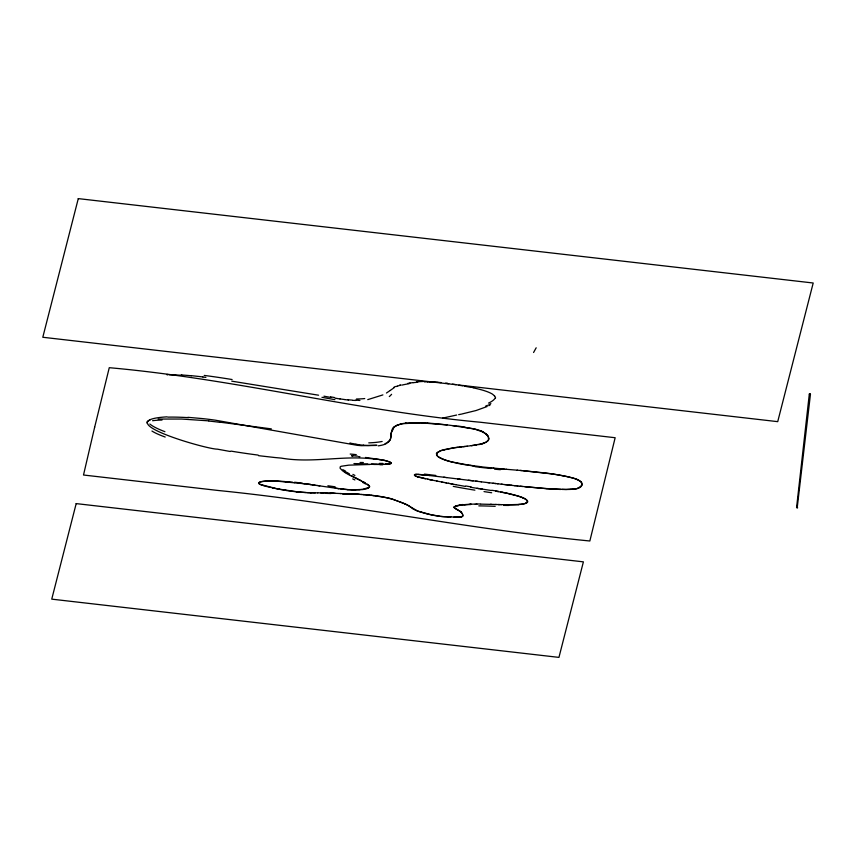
<?xml version="1.0" encoding="UTF-8"?>
<svg xmlns="http://www.w3.org/2000/svg" width="856" height="856" viewBox="0 0 856 856"><rect width="100%" height="100%" fill="white"/><g stroke="black" fill="none" stroke-linecap="round" stroke-linejoin="round"><path stroke-width="1.28" d="M391.31 432.12C391.278 436.774 390.892 442.573 385.072 443.601M391.074 435.404L390.347 439.706L387.19 442.616M391.074 434.955L391.096 433.992M487.867 435.843A157.044 22.738 5.3 0 1 488.369 436.71L488.551 439.888M454.172 507.308L454.194 507.127A32.121 4.419 8.5 0 1 454.247 507.009L460.164 505.147M809.316 394.038L796.572 507.629L797.642 507.79M810.461 394.167L797.203 507.79M391.106 433.66L392.348 429.38L395.087 426.363M582.048 484.721L580.978 481.682L576.142 479.071A26.504 4.451 6.5 0 0 572.985 478.055L567.56 476.728M582.027 484.817L581.513 485.919M430.311 479.745L417.557 476.749A11.706 1.691 9.2 0 1 415.342 475.85L415.053 475.679A14.274 2.065 9.2 0 1 414.475 474.941L415.096 474.513A8.56 1.241 9.2 0 1 416.605 474.363L426.074 475.112M488.509 440.005L486.24 442.242L481.768 443.922M533.577 352.49L536.177 347.793M392.337 429.412L392.701 428.835M488.07 440.722L488.669 439.556A151.373 21.967 5.2 0 0 488.776 438.625M581.299 486.24L576.741 488.701L566.041 489.471L544.459 488.466L516.917 485.919M147.425 421.591L147.692 421.323A53.682 8.079 9.2 0 1 149.928 420.2M581.224 486.326L581.01 486.572A73.199 12.038 7 0 1 579.887 487.439M460.582 516.864L459.116 516.992A24.813 3.467 8.6 0 0 459.843 516.949C462.829 518.383 462.893 513.429 462.861 515.077A79.234 10.978 8.4 0 1 462.957 515.451L462.796 516.147A27.478 3.809 8.5 0 1 462.721 516.221M394.755 426.63L396.713 425.314M390.347 390.379L394.359 387.522M390.208 390.486L386.452 393.022M442.563 418.135L456.665 415.032M395.921 425.785L401.945 423.613M579.951 487.449L579.865 487.503A57.416 9.427 7 0 1 579.469 487.727L578.56 488.134M368.401 487.867L369.407 487.032A43.239 6.078 9.1 0 0 369.396 486.101L369.439 486.187A46.855 6.623 9.3 0 1 369.075 487.513L362.195 489.418L352.554 489.867M490.092 405.006L488.797 405.712M396.06 386.612L397.27 386.067M382.889 394.905L367.759 399.634M487.118 406.525L476.064 410.527L461.726 414.036M525.841 503.253C532.486 497.892 510.647 494.661 507.865 493.463A32.517 4.366 7.6 0 0 502.804 492.457M441.118 450.534L437.127 452.514L436.507 454.921A56.143 8.86 8.1 0 0 437.726 456.344L440.968 458.324M440.209 450.855L436.389 453.52L437.609 456.237A44.566 7.051 8.1 0 0 441.996 458.837L442.905 459.18A30.795 4.943 7.9 0 0 447.838 460.924A27.767 4.526 7.8 0 0 452.952 462.261L457.361 463.192M455.692 506.078L454.932 506.41A36.99 5.093 8.5 0 0 454.322 506.88M367.31 488.316L366.785 488.487M441.182 450.513L453.819 447.849M483.233 443.504L471.346 445.698M399.784 385.168L400.736 384.89M444.232 449.635L451.957 448.127M401.164 423.774L419.954 422.778L447.11 424.908M460.87 414.208L458.666 414.646M458.452 505.415L461.234 505.008M407.82 383.381L409.971 383.06M476.92 444.906L466.745 446.265M452.578 448.03L461.512 446.864M389.491 463.952L387.875 464.102M457.372 447.367L458.142 447.271M459.041 447.164L459.95 447.057M460.86 446.939L467.323 446.201M462.818 446.714L465.482 446.415M376.48 445.441L361.521 445.687A26.804 4.194 10.1 0 1 357.155 445.302L215.359 420.189A62.863 11.588 8.6 0 0 202.102 418.552L187.892 417.321M413.234 382.664L417.707 382.247M376.865 445.174L368.112 445.462A35.471 6.099 13.2 0 1 364.132 445.238L363.297 445.152M405.573 423.099L406.119 423.046M463.792 504.73L465.065 504.623M359.081 489.75L355.433 489.9M519.164 504.441L508.839 504.73M158.093 419.055L181.633 419.044L208.768 420.852M469.109 504.334L470.319 504.28M469.933 504.302L471.41 504.238M570.396 489.407L570.62 489.397A28.173 4.569 6.7 0 0 575.232 488.979L576.484 488.744A37.397 6.11 6.8 0 0 578.517 488.134M570.246 489.418L567.614 489.471A46.352 7.586 6.8 0 1 562.082 489.429M359.905 400.415L358.921 400.448M167.038 416.851C105.459 420.457 207.141 449.432 217.285 449.143A84.423 13.707 8 0 0 219.906 449.614L230.221 451.497M386.281 464.177L385.093 464.209M411.511 422.746L412.357 422.736M268.26 480.954L267.543 480.976A30.763 4.505 7.1 0 0 263.252 481.286A34.197 4.943 6.9 0 0 259.571 482.174L259.272 482.377A28.462 4.087 6.7 0 0 258.769 483.276L259.4 483.961A18.179 2.579 6.6 0 0 260.566 484.55L277.9 488.947L297.289 491.804M369.91 464.476L348.777 465.15L341.18 466.274A35.032 5.222 9.6 0 0 340.207 466.884L340.1 468.243L342.411 470.64A183.719 28.152 8 0 0 345.31 472.651M381.808 464.444L389.341 464.08L391.278 463.15A13.514 2.001 9.6 0 0 389.33 461.898L387.779 461.331A7.683 1.134 9.6 0 0 384.612 460.485M475.262 504.141L476.931 504.12M166.663 374.521L168.033 374.511M373.558 464.455L378.898 464.466M510.23 504.73L507.555 504.73M317.736 492.863L324.082 492.906M317.704 492.863L310.792 492.756M427.572 381.894L428.556 381.894A35.064 5.778 6.9 0 1 429.519 381.904M320.679 492.863L323.087 492.885M455.039 517.056L458.816 517.013A28.152 3.938 8.7 0 1 458.442 517.024A33.363 4.697 8.7 0 1 456.858 517.067L453.969 517.045M270.453 480.944L277.579 481.136M507.811 504.73L500.953 504.623M315.286 492.853L307.218 492.596M381.615 464.22L380.053 464.198M481.029 504.13L491.451 504.377M454.483 517.056L444.467 516.714A19.816 2.836 8.8 0 1 441.011 516.446L429.594 514.467A31.961 4.515 8.7 0 1 426.673 513.75L426.341 513.664M362.099 463.781L367.93 463.888M361.853 463.77L353.945 463.578M501.509 504.623L498.245 504.559M429.552 381.915L430.878 381.947M355.775 400.448L352.758 400.341M378.448 464.166L378.994 464.177M498.92 504.58L500.225 504.601M371.418 463.963L377.346 464.134M495.528 504.484L498.93 504.569M490.477 504.334L496.33 504.494M326.821 492.96L330.705 493.099M352.34 489.857L351.944 489.846A20.919 2.825 8.3 0 1 347.846 489.6M347.793 493.869L350.842 493.976M346.177 493.805L352.201 494.03M347.119 493.837L344.497 493.73M351.645 494.008L352.875 494.051M330.17 493.077L332.684 493.184M352.287 494.03L353.207 494.073M352.94 494.062L354.031 494.105M344.7 493.741L340.474 493.559M353.582 494.083L354.684 494.126M331.165 493.12L333.348 493.216M354.234 494.115L359.905 494.383M354.844 494.137L355.497 494.169M418.402 474.395L418.284 474.395A9.994 1.445 9.2 0 0 414.721 474.556M333.187 493.216L334.011 493.238M333.861 493.238L335.21 493.302M276.06 481.083L304.704 483.779M334.675 493.27L341.062 493.58M418.445 474.395L418.531 474.406A14.841 2.119 9.1 0 1 420.35 474.524L421.163 474.599M554.913 489.118L554.142 489.076M359.499 494.361L363.105 494.586M427.615 423.099L428.364 423.142A40.938 5.2 6.7 0 1 436.763 423.838M351.763 455.97L352.8 456.034M360.868 494.436L361.564 494.479M181.311 374.96L182.991 375.078A76.066 12.53 9.3 0 1 189.561 375.602L191.327 375.763M545.989 488.573L524.867 486.743M438.037 382.332L441.097 382.589M506.024 469.27L517.431 470.212M503.232 469.035L506.527 469.323M517.163 470.179L521.818 470.575M501.22 468.863L502.023 468.938M520.341 470.447L552.559 473.989A48.15 7.939 6.6 0 1 563.098 475.818M504.345 469.142L480.077 466.734M522.738 470.65L544.748 472.929M285.251 481.671L286.846 481.81M347.846 489.589L339.993 488.755M436.721 423.795L437.33 423.848M493.11 468.136L493.933 468.211M367.92 494.971L369.385 495.11A40.692 6.035 9.1 0 1 370.691 495.239L371.654 495.346M490.67 467.9L491.483 467.975M440.754 516.393L442.231 516.532A32.41 4.558 8.8 0 0 448.49 516.842M348.542 400.03L344.947 399.645M374.382 459.062C343.363 454.996 312.365 463.524 281.239 458.088A66.822 9.298 8.2 0 1 274.541 457.479L258.523 455.67M522.492 486.497L520.106 486.251M517.837 486.015L511.471 485.331M514.52 485.662L515.312 485.748M294.1 482.527L294.903 482.613M508.1 484.956L511.31 485.309M509.791 485.149L512.113 485.395M504.73 484.582L507.287 484.86M506.42 484.774L508.903 485.042M502.451 484.314L497.604 483.758M501.359 484.196L505.682 484.689M343.342 489.151L338.548 488.573M425.785 475.08L429.84 475.551M426.887 475.208L427.486 475.273M492.928 483.223L495.988 483.565M494.608 483.415L497.989 483.811M440.005 516.307L439.246 516.221A11.053 1.552 8.8 0 1 436.079 515.772A11.77 1.648 8.8 0 1 434.837 515.558A14.659 2.065 8.8 0 1 432.762 515.152M358.653 456.58L359.959 456.74M481.136 481.81L489.482 482.805M487.867 482.624L493.548 483.287M429.552 475.519L445.206 477.402M373.612 495.57L388.292 497.957A11.438 1.594 9.1 0 1 390.026 498.417L390.25 498.481A21.154 2.932 9.1 0 1 392.711 499.283L398.746 501.488M446.522 424.833L456.312 426.095M446.746 477.595L460.368 479.253M468.393 480.248L477.766 481.393M443.718 477.22L446.875 477.605M475.669 481.136L481.35 481.832M202.926 377.025L205.9 377.389M457.618 478.921L473.165 480.837M302.66 483.522L317.416 485.534M271.341 428.877L220.26 422.201M338.815 488.605L335.242 488.123M452.514 425.582L474.556 429.038L483.276 432.152M365.491 457.446L383.627 460.1A6.944 0.963 10.7 0 1 384.301 460.25L389.908 462.037A14.552 2.14 10.3 0 1 390.283 462.24L390.411 462.304A13.525 1.99 10.3 0 1 391.096 463.535A19.003 2.814 10.3 0 1 389.362 463.92M379.315 459.629L384.59 460.496M310.364 484.539L311.167 484.646M473.839 465.921L473.015 465.803M458.367 426.384L457.125 426.213M311.98 484.764L313.392 484.956M314.409 485.106L315.211 485.213M316.816 485.448L319.791 485.876M318.4 485.684L335.306 488.145A51.628 6.345 8.1 0 0 338.612 488.69M470.511 465.45L451.604 461.908M480.558 488.862L482.463 489.151M478.376 488.519L491.547 490.52M340.003 398.95L336.997 398.479M465.14 427.379L471.763 428.482A20.234 2.814 6.4 0 1 474.92 429.102L478.547 430.054A26.354 3.702 6.3 0 1 480.473 430.739L480.901 430.921M476.931 488.305L478.204 488.509M479.424 488.69L470.757 487.31M381.08 496.576L380.974 496.566A23.273 3.338 9 0 0 379.005 496.255L375.677 495.817A38.145 5.628 9.1 0 0 371.622 495.324M285.091 490.253L286.674 490.499M231.751 381.166L318.571 395.205M381.38 496.63L382.29 496.769M465.225 464.615L466.852 464.883A62.499 11.385 7.5 0 0 472.972 465.889M355.882 444.178L350.147 443.14M495.817 491.216L498.203 491.612M335.092 398.168L335.852 398.297A54.966 8.325 11 0 0 336.964 398.447M463.631 385.532L465.45 385.842M497.871 491.537L502.483 492.361M465.29 486.39L456.002 484.731M330.844 397.43L323.932 396.189M500.557 492.018L502.857 492.446M383.295 496.94L392.455 499.187A50.975 7.073 9.1 0 1 393.589 499.594L393.814 499.669M455.799 484.689L452.45 484.057M450.78 483.747L452.931 484.164M448.341 483.287L451.401 483.875M445.783 482.784L449.111 483.426M443.761 482.41L446.436 482.923M442.22 482.099L436.656 480.997M441.632 481.982L444.125 482.463M563.184 475.797L567.656 476.728A42.886 7.148 6.6 0 0 561.697 475.529A50.076 8.335 6.6 0 0 552.388 473.946A58.379 9.619 6.6 0 0 544.769 472.876M279.045 489.183L276.188 488.615M430.91 479.852L437.213 481.115M429.316 479.531L432.387 480.163M427.647 479.2L428.321 479.339M431.873 514.98L417.739 511.096L410.259 506.784A116.159 16.029 9.1 0 0 409.51 506.249L405.263 504.024M272.465 487.802L271.652 487.62M422.843 478.151L420.671 477.627A14.734 2.161 9.1 0 1 418.038 476.92M509.427 493.794L510.69 494.094M568.951 477.038L571.08 477.562A28.376 4.708 6.6 0 1 576.751 479.317L577.072 479.446M426.181 513.621L425.839 513.536A41.013 5.778 8.8 0 1 421.644 512.348M263.605 485.587L261.626 484.956A18.896 2.707 6.7 0 1 259.218 483.811L258.747 483.094A31.865 4.537 6.5 0 1 270.817 481.051M396.563 500.685L397.184 500.91M398.34 501.338L400.298 502.055A100.377 13.835 9.1 0 1 405.53 504.088M394.755 500.022L395.526 500.3M399.271 501.68L402.416 502.857M405.412 504.088L406.525 504.58A52.869 7.297 9.1 0 1 409.211 506.089L410.88 507.266M356.578 478.333L361.339 480.762M356.406 478.247L351.495 475.626M457.767 509.962L456.537 509.299M363.244 481.757L369.343 485.994A50.739 7.137 9.7 0 0 368.455 485.106M458.335 510.262L455.424 508.646A33.149 4.569 8.5 0 1 454.055 507.169M365.063 482.816L349.858 475.315A155.364 23.711 8.1 0 1 346.38 473.347L345.246 472.64M413.341 509.053L414.85 509.876A32.475 4.515 8.9 0 0 421.601 512.348M349.665 474.566L348.242 473.668M483.48 432.269L484.154 432.687M459.629 511L461.149 512.188A82.957 11.481 8.4 0 1 461.759 512.883L462.647 514.595M367.395 484.186L368.604 485.127M346.413 472.426L344.989 471.367M485.513 433.639L486.326 434.302M411.212 507.522L412.218 508.282A85.354 11.845 9 0 0 413.362 509.053M343.705 470.308L342.903 469.602M460.881 511.92L462.047 513.375M486.422 434.388L487.76 435.832M487.246 435.201L488.541 437.309A180.231 26.151 5.1 0 1 488.733 438.037L488.787 438.593M495.549 397.997L495.453 397.537A62.135 14.231 3.8 0 0 494.49 395.793M164.908 431.681A114.083 17.206 8 0 1 149.843 424.03M165.197 437.031A114.329 17.848 6.4 0 1 151.951 431.039M351.773 455.702A39.697 5.104 12.6 0 1 357.637 456.184M350.211 454.055A60.519 5.543 10.8 0 1 356.257 454.643M387.254 463.92A50.654 7.939 11.3 0 1 385.617 463.973M382.985 463.438A87.44 14.916 12.6 0 1 379.443 463.385M360.055 462.497A174.003 13.921 7.1 0 1 363.361 462.508M345.664 471.399A180.787 35.257 6.5 0 1 344.315 470.34M349.002 473.678A156.969 31.8 5.1 0 1 347.108 472.437M354.898 475.422A197.362 43.292 2.6 0 1 352.929 474.385M352.726 478.911A217.724 21.635 15.5 0 1 354.898 479.938M362.698 482.42A90.019 11.931 11.2 0 1 365.48 483.908M368.455 487.877A63.751 8.977 9 0 1 367.385 488.327M367.128 488.583A85.985 12.048 8.8 0 1 362.302 489.621M361.778 489.504A53.414 7.372 8.5 0 1 359.188 489.771M355.454 489.9A25.199 3.435 8.4 0 1 352.383 489.867M347.975 489.664A26.343 3.499 8.3 0 1 343.427 489.215M304.704 483.576A123.328 23.198 7.6 0 1 310.418 484.336M294.721 482.26A92.234 16.403 7.6 0 1 302.211 483.137M286.674 481.661A66.789 10.957 7.5 0 1 292.773 482.26M277.365 481.04A48.739 7.629 7.4 0 1 285.123 481.575M268.078 480.901A34.807 5.232 7.2 0 1 275.996 481.019M270.614 487.449A52.965 7.597 6.7 0 1 263.798 485.748M276.06 488.626A54.538 7.554 6.9 0 1 272.336 487.813M285.048 490.274A33.245 4.505 7 0 1 278.992 489.193M296.529 491.793A27.713 3.692 7.1 0 1 286.589 490.552M306.405 492.532A34.903 4.462 7.1 0 1 296.444 491.708M325.344 493.345A81.331 12.455 8.5 0 1 331.047 493.538M355.529 493.944A106.315 17.387 9.7 0 1 358.899 494.105M362.826 494.522A49.434 7.469 9.2 0 1 367.812 494.918M402.32 502.857A85.001 11.652 9.2 0 1 405.188 504.013M450.877 516.821A85.097 12.23 8.9 0 1 448.17 516.735M460.614 516.874A18.457 2.568 8.6 0 0 462.058 516.585A21.068 2.921 8.5 0 0 462.647 516.296M458.698 510.39A60.113 8.303 8.4 0 1 460.999 511.942M455.542 506.057A56.336 7.736 8.4 0 1 458.281 505.382M459.276 504.976A109.375 14.606 7.8 0 1 462.818 504.526M464.947 504.591A99.36 12.979 7.5 0 1 468.981 504.312M470.158 504.238A82.411 10.689 7.4 0 1 475.08 504.098M476.439 503.991A80.143 10.261 7.3 0 1 480.537 504.002M508.721 505.447A159.376 25.787 8.6 0 1 503.617 505.382M518.479 504.687A64.895 9.459 7.8 0 1 510.786 504.901M518.051 504.58A46.042 6.538 7.5 0 0 521.614 504.259A47.797 6.741 7.4 0 0 525.391 503.467A50.996 7.158 7.3 0 0 522.652 497.818M522.695 497.753A46.93 6.548 7.4 0 0 517.645 495.934A39.269 5.425 7.5 0 0 510.85 494.083M502.579 492.339A33.149 4.526 7.6 0 1 509.577 493.784M491.89 490.285A62.328 7.929 7.7 0 1 498.438 491.344M471.142 486.893A159.644 33.619 7.5 0 1 465.75 485.983M425.56 478.814A36.508 5.596 9 0 1 422.704 478.183M417.995 476.91A12.797 1.862 9.2 0 1 414.507 475.091M414.465 474.994A13.14 1.905 9.2 0 1 414.828 474.577M553.318 489.215A105.481 18.457 7 0 1 546.246 488.765M560.744 489.45A70.866 11.866 6.9 0 1 555.062 489.204M577.04 479.446A30.837 5.104 6.7 0 1 579.512 480.644L581.673 482.495L582.134 484.282A132.969 22.042 7.4 0 1 581.096 485.855M500.396 469.709A181.333 39.397 7.8 0 1 494.597 469.184M491.098 468.5A88.874 17.484 7.5 0 1 474.994 466.659M465.108 464.712A46.47 8.143 7.5 0 1 457.147 463.257M454.461 447.688A214.952 32.207 6.4 0 1 457.05 447.346M481.875 443.943A92.919 13.792 6.3 0 1 478.579 444.66M486.433 434.302A135.451 19.527 5.6 0 1 487.332 435.212M484.271 432.697A126.731 18.169 5.8 0 1 485.609 433.639M481.275 430.943A66.533 9.47 6 0 1 483.694 432.28M458.773 426.181A83.642 10.646 6.7 0 1 464.862 427.08M437.983 423.955A48.171 6.003 6.7 0 1 446.511 424.886M419.098 422.8A47.551 6.088 6.7 0 1 427.572 423.153M412.731 422.821A51.563 6.73 6.8 0 1 419.247 422.853M406.654 423.132A51.167 6.869 7 0 1 411.971 422.864M402.17 423.656A59.76 8.207 7.3 0 1 405.83 423.153M397.088 425.379A93.646 13.022 7.5 0 1 401.657 423.87M395.194 426.384A194.333 27.392 8 0 1 396.05 425.796M391.513 432.152A405.979 58.122 9.4 0 1 393.043 429.573M382.151 441.45A110.692 16.596 9.9 0 1 368.765 442.873M363.49 445.238A28.237 4.804 13.1 0 1 356 444.264M350.436 443.483A53.297 8.528 12.9 0 1 349.601 443.322M208.864 421.034A68.758 11.342 7 0 1 220.174 422.372M152.593 420.724A59.749 7.993 7.4 0 1 162.019 420.05M147.189 423.249A73.327 11.01 9 0 1 147.318 421.569M167.904 417.129A78.196 13.45 8.2 0 1 188.513 417.653M386.035 443.815A108.84 16.949 10.1 0 1 378.192 445.869M392.433 428.792A305.934 43.602 8.8 0 1 394.231 426.545M483.073 432.141A127.127 18.211 5.8 0 1 486.294 434.377M487.781 440.69A97.873 14.199 5.5 0 1 482.634 443.408M441.289 450.566A124.141 19.174 7 0 1 444.435 449.678M451.679 461.898A33.224 5.254 8.1 0 1 441.279 458.345M480.055 466.584A69.7 12.701 7.5 0 1 470.597 465.311M424.405 474.096A333.433 12.519 7.4 0 1 435.811 475.455M421.494 474.748A34.101 4.526 8.8 0 1 426.01 475.23M474.909 490.156A173.511 39.365 7.4 0 1 453.241 486.369M484.004 491.601A101.682 8.004 8.1 0 1 491.686 492.767M525.745 503.232A46.363 6.474 7.2 0 1 519.036 504.409M478.804 505.885A104.314 11.01 6.2 0 1 495.185 506.324M462.047 505.179A105.909 13.824 7.5 0 1 470.821 504.505M456.879 509.331A43.752 6.035 8.5 0 1 453.937 507.287M458.27 510.326A71.936 9.812 8.7 0 1 459.437 510.979M363.254 494.65A43.838 6.441 9.1 0 1 373.687 495.624M346.081 494.169A124.141 13.782 7.1 0 1 342.614 494.019M322.862 492.81A67.859 10.39 8.5 0 1 326.596 492.885M311.017 492.821A34.764 4.569 7.2 0 1 297.364 491.879M335.113 486.797A98.654 8.442 8.1 0 1 327.891 485.759M352.512 489.857A20.758 2.793 8.3 0 1 347.814 489.579M369.589 464.391A147.596 20.993 9.5 0 1 373.227 464.359M382.696 464.733A168.514 26.964 10.7 0 1 379.786 464.755M374.125 458.934A31.683 4.505 9.6 0 1 379.133 459.501M258.18 455.092A102.677 14.124 8.1 0 1 230.863 451.091M167.177 374.757A61.45 9.341 8.5 0 1 167.455 374.757M168.942 374.81A67.335 10.689 9 0 1 182.103 375.324M191.188 375.677A82.604 13.546 9.2 0 1 202.851 376.94M204.22 375.42A140.972 23.262 9.3 0 1 232.104 379.529M334.899 399.656A154.069 2.493 10.3 0 1 321.963 397.323M334.589 397.548A73.06 9.662 10.9 0 1 330.555 396.852M344.818 399.559A34.005 5.521 11.2 0 1 339.918 398.875M352.201 400.105A35.428 6.099 11.5 0 1 348.06 399.784M358.45 400.266A53.158 10.154 12.5 0 1 355.294 400.244M364.742 398.564A79.48 15.804 13.1 0 1 356.449 398.992M391.588 394.306A271.898 58.957 12.6 0 1 389.309 396.574M393.792 387.404A138.383 27.189 9 0 1 395.386 386.463M397.58 386.131A97.948 18.918 8.3 0 1 400.159 385.254M401.785 385.147A106.262 20.865 8.8 0 1 409.082 383.745M409.874 383.028A121.135 24.471 9.4 0 1 413.127 382.632M416.433 381.894A61.568 11.032 7.7 0 1 423.11 381.476M424.276 381.872A40.981 6.955 7.1 0 1 427.422 381.84M430.504 381.787A31.084 4.933 6.7 0 1 437.844 382.183M445.741 383.039A40.489 6.035 6.5 0 1 447.292 383.221M447.239 383.509A50.151 7.543 6.5 0 1 448.726 383.681M452.45 384.151A50.151 7.543 6.5 0 1 456.141 384.654M458.859 385.232A56.935 9.373 6.4 0 1 462.775 385.853M464.541 386.206A58.058 11.042 5.9 0 1 471.014 387.415M471.934 387.18A55.148 11.385 5.4 0 1 473.603 387.533M472.854 387.779A43.699 9.341 5.2 0 1 491.066 393.332M491.526 393.557A50.772 11.492 4.3 0 1 494.276 395.782M495.26 397.965A87.462 20.041 3.8 0 1 488.541 403.09M490.873 403.593A123.788 29.778 8.4 0 1 488.84 404.717M487.471 405.305A168.364 43.463 11.9 0 1 485.694 406.076M94.663 427.187L83.503 475.016L218.237 490.488C342.7 502.954 465.332 528.869 589.848 540.992L615.154 437.726L480.43 422.254C355.732 410.687 234.052 378.716 109.268 367.695L94.663 427.187M78.281 198.613L42.8 337.264L777.719 421.655L813.2 283.004L78.281 198.613M76.184 503.606L51.745 599.147L558.947 657.387L583.396 561.857L76.184 503.606M809.412 394.006L810.386 394.199L809.444 394.006"/></g></svg>
